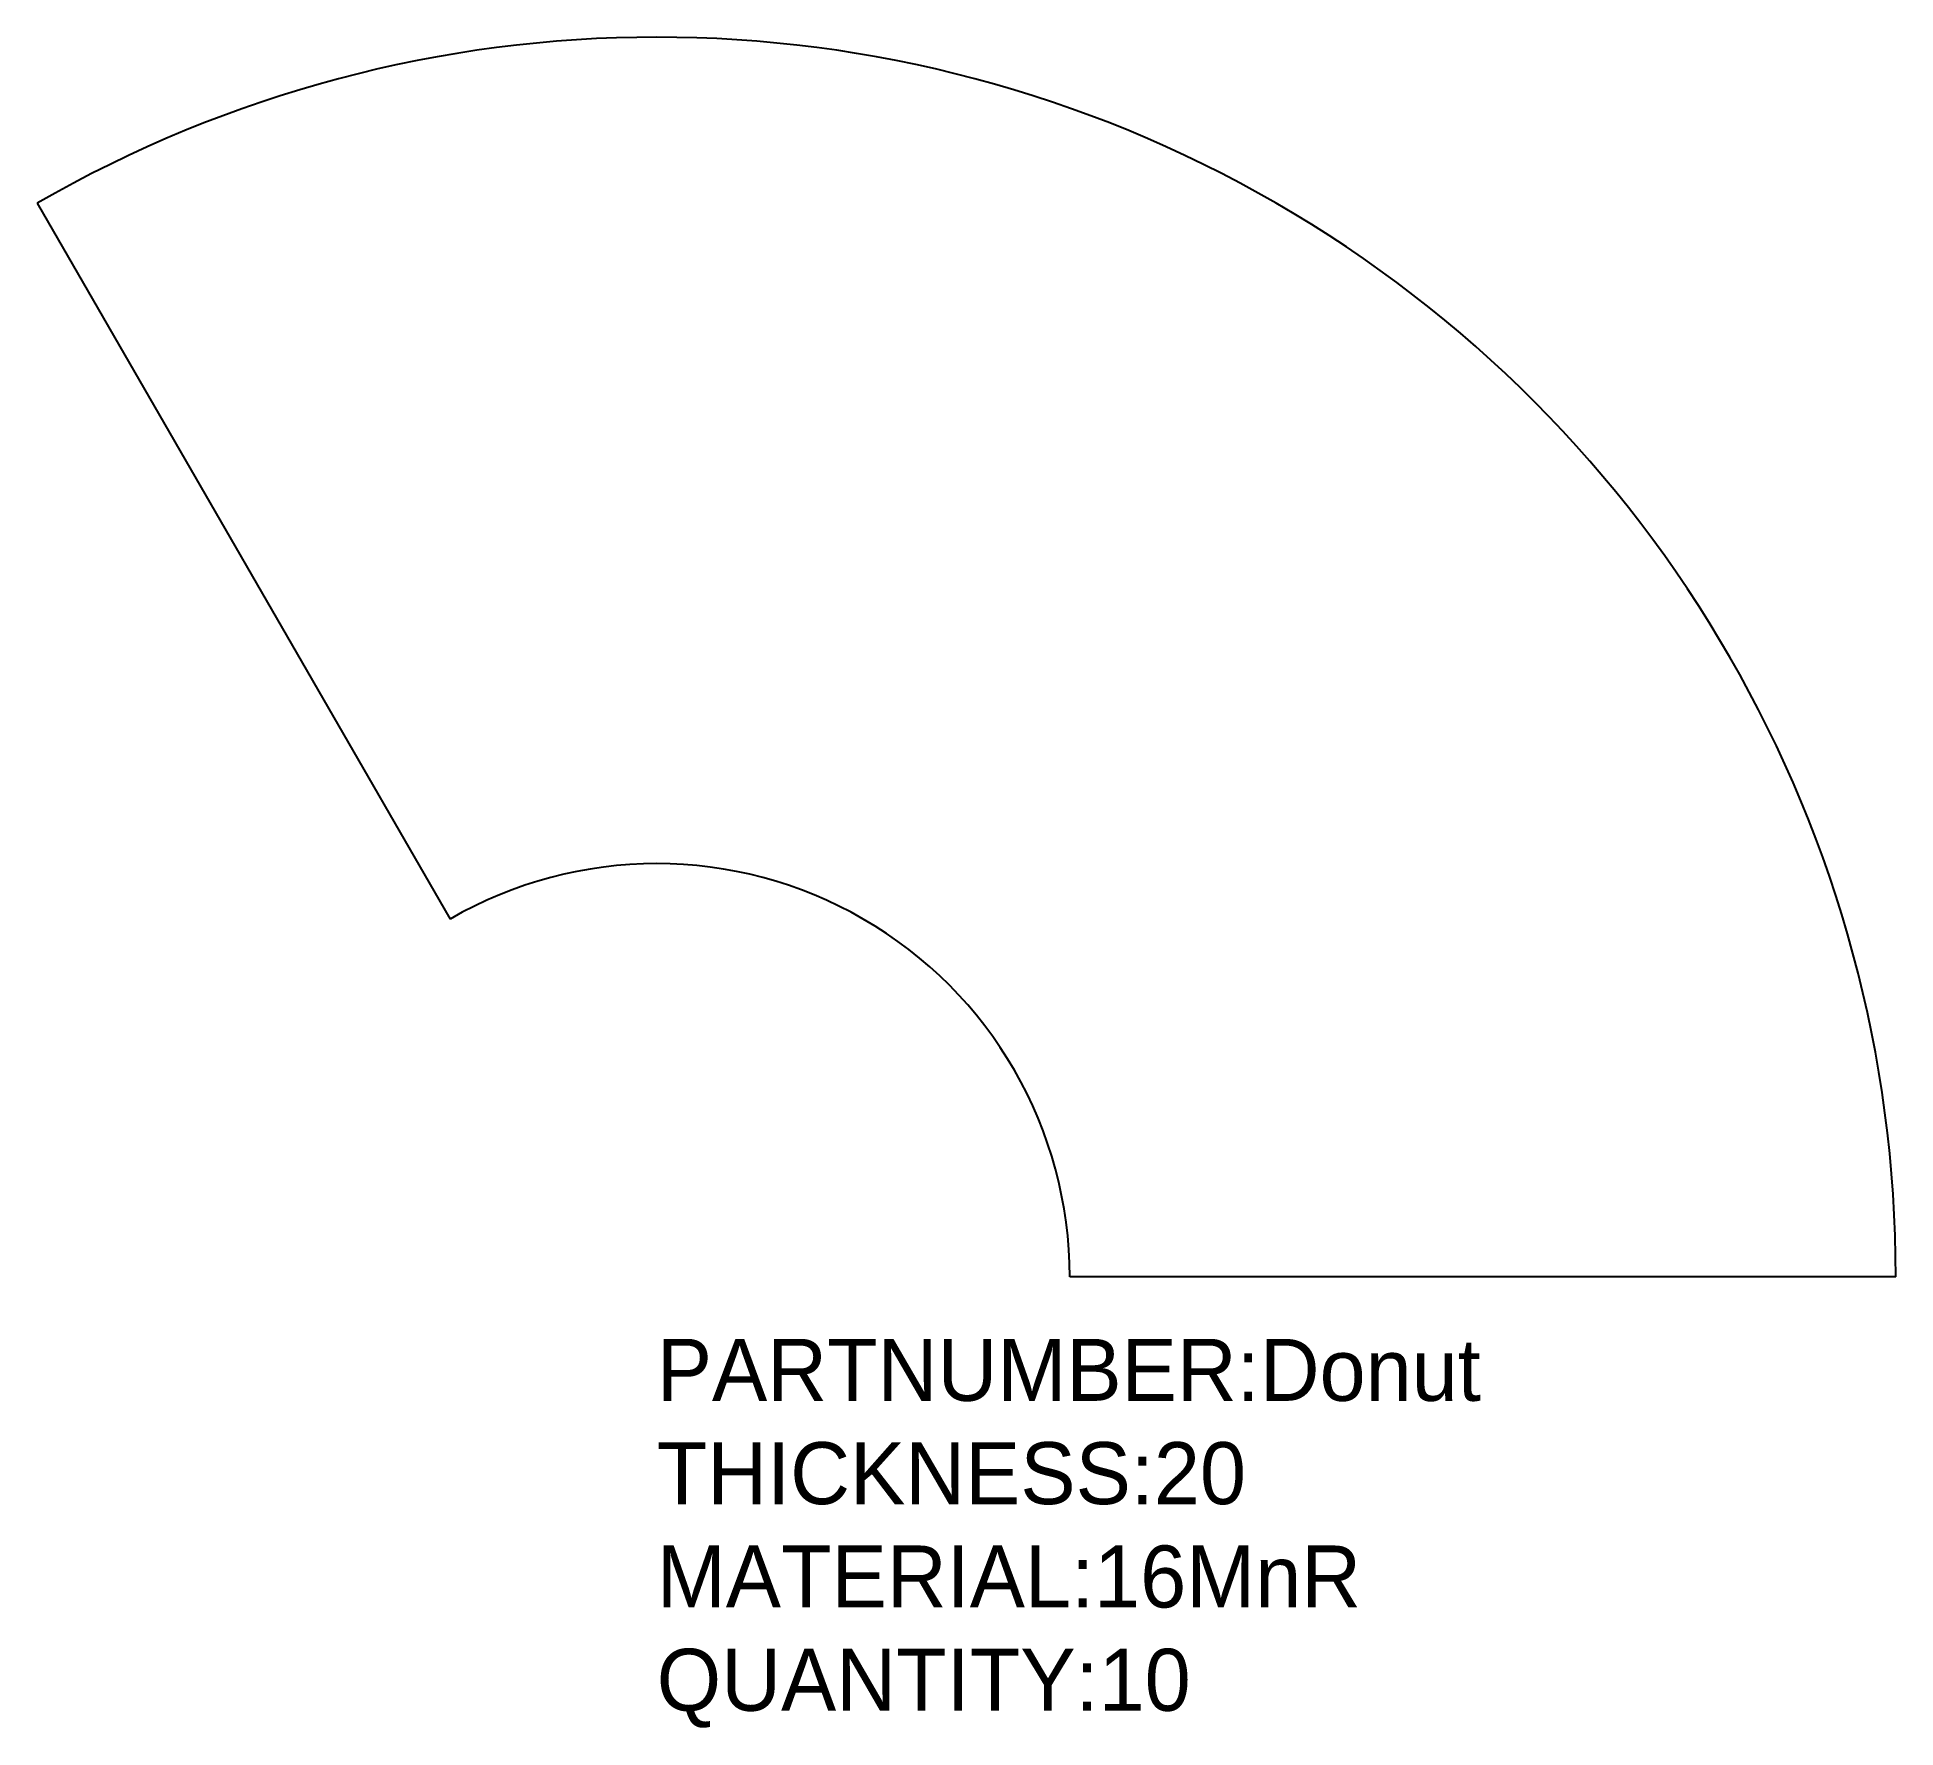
# Model space of a CAD drawing. Extents: x -75 to 150, y -55 to 150.
import ezdxf

# ---------------------------------------------------------------- set-up
doc = ezdxf.new("R2010")
doc.units = 0

msp = doc.modelspace()

# ---------------------------------------------------------------- linework, layer by layer
for p, q in [((-75, 129.9), (-25, 43.3)), ((150, 0), (50, 0))]:
    msp.add_line(p, q)
for radius in [150, 50]:
    msp.add_arc((0, 0), radius, 0, 120)

# ---------------------------------------------------------------- texts
for s, p in [('PARTNUMBER:Donut', (0, -15)), ('THICKNESS:20', (0, -27.5)), ('MATERIAL:16MnR', (0, -40)), ('QUANTITY:10', (0, -52.5))]:
    msp.add_text(s, height=7.5).set_placement(p)

doc.saveas('drawing.dxf')
